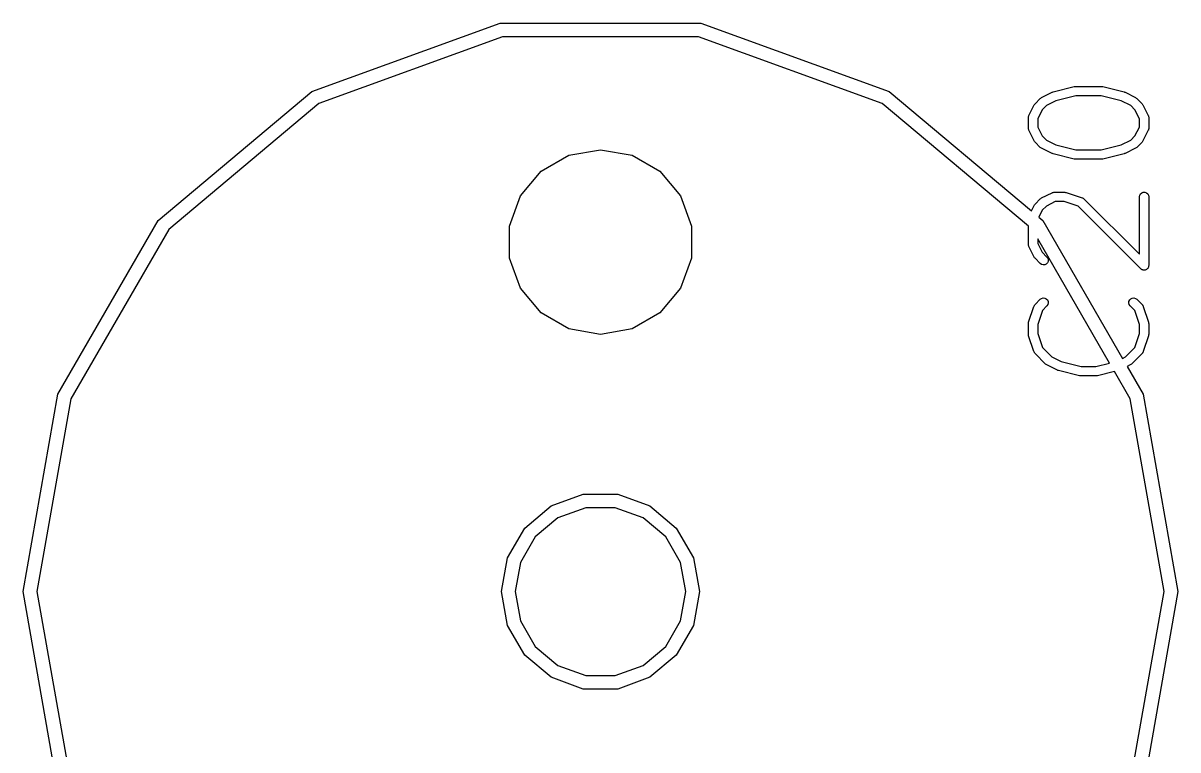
# Model space of a CAD drawing. Extents: x 0 to 76, y -93 to 16.
# Drawn here: x 50.22 to 62.78, y -69.52 to -61.62 of the extents above; entities that cross this region are included whole.
import ezdxf

# ---------------------------------------------------------------- set-up
doc = ezdxf.new("R2010")
doc.units = 0
doc.header["$MEASUREMENT"] = 0
doc.layers.add('BLACK', color=7, linetype='CONTINUOUS')

msp = doc.modelspace()

# ---------------------------------------------------------------- linework, layer by layer
at = {"layer": 'Black'}
for p, q in [((53.3624, -62.3656), (55.4103, -61.6202)), ((55.4103, -61.6202), (57.5897, -61.6202)), ((57.5897, -61.6202), (59.6376, -62.3656)), ((55.4364, -61.7679), (53.4374, -62.4955)), ((57.5636, -61.7679), (55.4364, -61.7679)), ((59.5626, -62.4955), (57.5636, -61.7679)), ((51.693, -63.7664), (53.3624, -62.3656)), ((59.6376, -62.3656), (61.1827, -63.6621)), ((61.2932, -62.4297), (61.4081, -62.3722)), ((61.4081, -62.3722), (61.4135, -62.3706)), ((61.4135, -62.3706), (61.4185, -62.3684)), ((61.4185, -62.3684), (61.6483, -62.3109)), ((61.6483, -62.3109), (61.6545, -62.3105)), ((61.6545, -62.3105), (61.6607, -62.3094)), ((61.6607, -62.3094), (61.9479, -62.3094)), ((61.9479, -62.3094), (61.9541, -62.3105)), ((61.9541, -62.3105), (61.9602, -62.3109)), ((61.9602, -62.3109), (62.1901, -62.3684)), ((62.1901, -62.3684), (62.1951, -62.3706)), ((62.1951, -62.3706), (62.2005, -62.3722)), ((62.2005, -62.3722), (62.3154, -62.4297)), ((53.4374, -62.4955), (51.8079, -63.8628)), ((61.1502, -63.8277), (59.5626, -62.4955)), ((61.2179, -62.5033), (61.2226, -62.4966)), ((61.2226, -62.4966), (61.28, -62.4392)), ((61.28, -62.4392), (61.2867, -62.4345)), ((61.2867, -62.4345), (61.2932, -62.4297)), ((61.4486, -62.4656), (61.346, -62.5169)), ((61.6669, -62.411), (61.4486, -62.4656)), ((61.9417, -62.411), (61.6669, -62.411)), ((62.16, -62.4656), (61.9417, -62.411)), ((62.2626, -62.5169), (62.16, -62.4656)), ((62.3154, -62.4297), (62.3219, -62.4345)), ((62.3219, -62.4345), (62.3286, -62.4392)), ((62.3286, -62.4392), (62.386, -62.4966)), ((62.386, -62.4966), (62.3907, -62.5033)), ((61.1548, -62.6276), (61.1556, -62.6248)), ((61.1556, -62.6248), (61.2131, -62.5099)), ((61.2131, -62.5099), (61.2179, -62.5033)), ((61.3003, -62.5627), (61.2518, -62.6595)), ((61.346, -62.5169), (61.3003, -62.5627)), ((62.3083, -62.5627), (62.2626, -62.5169)), ((62.3567, -62.6595), (62.3083, -62.5627)), ((62.3907, -62.5033), (62.3955, -62.5099)), ((62.3955, -62.5099), (62.453, -62.6248)), ((62.453, -62.6248), (62.4538, -62.6276)), ((61.1502, -62.6475), (61.1508, -62.6446)), ((61.1502, -62.7624), (61.1502, -62.6475)), ((61.1506, -62.6417), (61.1523, -62.636)), ((61.1508, -62.6446), (61.1506, -62.6417)), ((61.1523, -62.636), (61.1533, -62.6301)), ((61.1533, -62.6301), (61.1548, -62.6276)), ((61.2518, -62.6595), (61.2518, -62.7504)), ((61.2518, -62.7504), (61.3002, -62.8472)), ((62.3083, -62.8472), (62.3567, -62.7504)), ((62.3567, -62.7504), (62.3567, -62.6595)), ((62.4538, -62.6276), (62.4553, -62.6301)), ((62.4553, -62.6301), (62.4563, -62.636)), ((62.4563, -62.636), (62.458, -62.6417)), ((62.458, -62.6417), (62.4578, -62.6446)), ((62.4578, -62.6446), (62.4583, -62.6475)), ((62.4583, -62.6475), (62.4583, -62.7624)), ((61.1508, -62.7653), (61.1502, -62.7624)), ((61.1506, -62.7682), (61.1508, -62.7653)), ((61.1523, -62.7739), (61.1506, -62.7682)), ((61.1533, -62.7798), (61.1523, -62.7739)), ((61.1548, -62.7823), (61.1533, -62.7798)), ((61.1556, -62.7851), (61.1548, -62.7823)), ((61.2131, -62.9), (61.1556, -62.7851)), ((61.3002, -62.8472), (61.346, -62.893)), ((62.2626, -62.893), (62.3083, -62.8472)), ((62.453, -62.7851), (62.3955, -62.9)), ((62.4538, -62.7823), (62.453, -62.7851)), ((62.4553, -62.7798), (62.4538, -62.7823)), ((62.4563, -62.7739), (62.4553, -62.7798)), ((62.458, -62.7682), (62.4563, -62.7739)), ((62.4583, -62.7624), (62.4578, -62.7653)), ((62.4578, -62.7653), (62.458, -62.7682)), ((56.1567, -63.0569), (56.5, -62.9963)), ((56.5, -62.9963), (56.8433, -63.0569)), ((61.2179, -62.9065), (61.2131, -62.9)), ((61.2226, -62.9132), (61.2179, -62.9065)), ((61.28, -62.9707), (61.2226, -62.9132)), ((61.2867, -62.9753), (61.28, -62.9707)), ((61.2932, -62.9802), (61.2867, -62.9753)), ((61.4081, -63.0376), (61.2932, -62.9802)), ((61.346, -62.893), (61.4486, -62.9443)), ((61.4486, -62.9443), (61.6669, -62.9988)), ((61.6669, -62.9988), (61.9417, -62.9988)), ((61.9417, -62.9988), (62.16, -62.9443)), ((62.16, -62.9443), (62.2626, -62.893)), ((62.3154, -62.9802), (62.2005, -63.0376)), ((62.3219, -62.9753), (62.3154, -62.9802)), ((62.3286, -62.9707), (62.3219, -62.9753)), ((62.386, -62.9132), (62.3286, -62.9707)), ((62.3907, -62.9065), (62.386, -62.9132)), ((62.3955, -62.9), (62.3907, -62.9065)), ((55.8548, -63.2312), (56.1567, -63.0569)), ((56.8433, -63.0569), (57.1452, -63.2312)), ((61.4135, -63.0392), (61.4081, -63.0376)), ((61.4185, -63.0415), (61.4135, -63.0392)), ((61.6483, -63.0989), (61.4185, -63.0415)), ((61.6545, -63.0994), (61.6483, -63.0989)), ((61.6607, -63.1004), (61.6545, -63.0994)), ((61.9479, -63.1004), (61.6607, -63.1004)), ((61.9541, -63.0994), (61.9479, -63.1004)), ((61.9602, -63.0989), (61.9541, -63.0994)), ((62.1901, -63.0415), (61.9602, -63.0989)), ((62.1951, -63.0392), (62.1901, -63.0415)), ((62.2005, -63.0376), (62.1951, -63.0392)), ((55.6307, -63.4982), (55.8548, -63.2312)), ((57.1452, -63.2312), (57.3693, -63.4982)), ((55.5114, -63.8258), (55.6307, -63.4982)), ((57.3693, -63.4982), (57.4886, -63.8258)), ((61.2932, -63.5213), (61.4081, -63.4638)), ((61.4081, -63.4638), (61.4109, -63.463)), ((61.4109, -63.463), (61.4135, -63.4615)), ((61.4135, -63.4615), (61.4193, -63.4605)), ((61.4193, -63.4605), (61.425, -63.4588)), ((61.425, -63.4588), (61.428, -63.459)), ((61.428, -63.459), (61.4309, -63.4585)), ((61.4309, -63.4585), (61.5458, -63.4585)), ((61.5458, -63.4585), (61.5538, -63.4599)), ((61.5538, -63.4599), (61.5618, -63.4611)), ((61.5618, -63.4611), (61.7342, -63.5185)), ((62.3567, -63.5093), (62.3598, -63.4919)), ((62.3598, -63.4919), (62.3686, -63.4766)), ((62.3686, -63.4766), (62.3821, -63.4653)), ((62.3821, -63.4653), (62.3987, -63.4592)), ((62.3987, -63.4592), (62.4164, -63.4592)), ((62.4164, -63.4592), (62.4329, -63.4653)), ((62.4329, -63.4653), (62.4465, -63.4766)), ((62.4465, -63.4766), (62.4553, -63.4919)), ((62.4553, -63.4919), (62.4583, -63.5093)), ((61.1827, -63.6621), (61.2131, -63.6014)), ((61.2131, -63.6014), (61.2179, -63.5949)), ((61.2179, -63.5949), (61.2226, -63.5882)), ((61.2226, -63.5882), (61.28, -63.5308)), ((61.28, -63.5308), (61.2867, -63.5261)), ((61.2867, -63.5261), (61.2932, -63.5213)), ((61.346, -63.6085), (61.3002, -63.6543)), ((61.4428, -63.5601), (61.346, -63.6085)), ((61.5375, -63.5601), (61.4428, -63.5601)), ((61.6907, -63.6111), (61.5375, -63.5601)), ((62.3716, -64.2921), (61.6907, -63.6111)), ((61.7342, -63.5185), (61.7368, -63.5199)), ((61.7368, -63.5199), (61.7396, -63.5207)), ((61.7396, -63.5207), (61.7445, -63.5241)), ((61.7445, -63.5241), (61.7497, -63.5269)), ((61.7497, -63.5269), (61.7516, -63.5291)), ((61.7516, -63.5291), (61.754, -63.5308)), ((61.754, -63.5308), (62.3567, -64.1335)), ((62.3567, -64.1335), (62.3567, -63.5093)), ((62.4583, -63.5093), (62.4583, -64.2561)), ((61.3002, -63.6543), (61.2627, -63.7293)), ((61.2627, -63.7293), (61.307, -63.7664)), ((50.6033, -65.6538), (51.693, -63.7664)), ((51.8079, -63.8628), (50.7443, -65.7051)), ((55.5114, -64.1745), (55.5114, -63.8258)), ((57.4886, -63.8258), (57.4886, -64.1745)), ((61.1502, -64.0263), (61.1502, -63.8277)), ((61.307, -63.7664), (62.1722, -65.265)), ((62.032, -65.3175), (61.2518, -63.9663)), ((61.2518, -63.9663), (61.2518, -64.0143)), ((61.1508, -64.0292), (61.1502, -64.0263)), ((61.1506, -64.0321), (61.1508, -64.0292)), ((61.1523, -64.0378), (61.1506, -64.0321)), ((61.1533, -64.0437), (61.1523, -64.0378)), ((61.1548, -64.0462), (61.1533, -64.0437)), ((61.1556, -64.0491), (61.1548, -64.0462)), ((61.2131, -64.164), (61.1556, -64.0491)), ((61.2518, -64.0143), (61.3003, -64.1111)), ((61.3003, -64.1111), (61.3519, -64.1628)), ((55.6307, -64.5021), (55.5114, -64.1745)), ((57.4886, -64.1745), (57.3693, -64.5021)), ((61.2179, -64.1705), (61.2131, -64.164)), ((61.2226, -64.1772), (61.2179, -64.1705)), ((61.28, -64.2346), (61.2226, -64.1772)), ((61.2945, -64.2447), (61.28, -64.2346)), ((61.3115, -64.2493), (61.2945, -64.2447)), ((61.3291, -64.2478), (61.3115, -64.2493)), ((61.3451, -64.2403), (61.3291, -64.2478)), ((61.3576, -64.2278), (61.3451, -64.2403)), ((61.3519, -64.1628), (61.362, -64.1772)), ((61.365, -64.2118), (61.3576, -64.2278)), ((61.362, -64.1772), (61.3666, -64.1943)), ((61.3666, -64.1943), (61.365, -64.2118)), ((62.4583, -64.2561), (62.4572, -64.2627)), ((62.3771, -64.2959), (62.3716, -64.2921)), ((62.3821, -64.3001), (62.3771, -64.2959)), ((62.3842, -64.3009), (62.3821, -64.3001)), ((62.3861, -64.3022), (62.3842, -64.3009)), ((62.3925, -64.3039), (62.3861, -64.3022)), ((62.3987, -64.3062), (62.3925, -64.3039)), ((62.401, -64.3062), (62.3987, -64.3062)), ((62.4031, -64.3067), (62.401, -64.3062)), ((62.4097, -64.3062), (62.4031, -64.3067)), ((62.4164, -64.3062), (62.4097, -64.3062)), ((62.4185, -64.3054), (62.4164, -64.3062)), ((62.4207, -64.3052), (62.4185, -64.3054)), ((62.4267, -64.3024), (62.4207, -64.3052)), ((62.4329, -64.3001), (62.4267, -64.3024)), ((62.4347, -64.2987), (62.4329, -64.3001)), ((62.4367, -64.2978), (62.4347, -64.2987)), ((62.4414, -64.2931), (62.4367, -64.2978)), ((62.4465, -64.2888), (62.4414, -64.2931)), ((62.4476, -64.2869), (62.4465, -64.2888)), ((62.4492, -64.2853), (62.4476, -64.2869)), ((62.452, -64.2793), (62.4492, -64.2853)), ((62.4553, -64.2735), (62.452, -64.2793)), ((62.4557, -64.2713), (62.4553, -64.2735)), ((62.4566, -64.2693), (62.4557, -64.2713)), ((62.4572, -64.2627), (62.4566, -64.2693)), ((55.8548, -64.7691), (55.6307, -64.5021)), ((57.3693, -64.5021), (57.1452, -64.7691)), ((61.2226, -64.6798), (61.28, -64.6224)), ((61.28, -64.6224), (61.2945, -64.6123)), ((61.2945, -64.6123), (61.3115, -64.6077)), ((61.3115, -64.6077), (61.3291, -64.6092)), ((61.3291, -64.6092), (61.3451, -64.6167)), ((61.3451, -64.6167), (61.3576, -64.6292)), ((61.3576, -64.6292), (61.365, -64.6452)), ((62.2436, -64.6452), (62.251, -64.6292)), ((62.251, -64.6292), (62.2635, -64.6167)), ((62.2635, -64.6167), (62.2795, -64.6092)), ((62.2795, -64.6092), (62.2971, -64.6077)), ((62.2971, -64.6077), (62.3141, -64.6123)), ((62.3141, -64.6123), (62.3286, -64.6224)), ((62.3286, -64.6224), (62.386, -64.6798)), ((61.1529, -64.8721), (61.2103, -64.6997)), ((61.2103, -64.6997), (61.2117, -64.6971)), ((61.2117, -64.6971), (61.2125, -64.6943)), ((61.2125, -64.6943), (61.2159, -64.6894)), ((61.2159, -64.6894), (61.2187, -64.6842)), ((61.2187, -64.6842), (61.2209, -64.6822)), ((61.2209, -64.6822), (61.2226, -64.6798)), ((61.3029, -64.7432), (61.2518, -64.8964)), ((61.3519, -64.6942), (61.3029, -64.7432)), ((61.362, -64.6798), (61.3519, -64.6942)), ((61.3666, -64.6627), (61.362, -64.6798)), ((61.365, -64.6452), (61.3666, -64.6627)), ((62.242, -64.6627), (62.2436, -64.6452)), ((62.2466, -64.6798), (62.242, -64.6627)), ((62.2567, -64.6942), (62.2466, -64.6798)), ((62.3057, -64.7432), (62.2567, -64.6942)), ((62.3567, -64.8964), (62.3057, -64.7432)), ((62.386, -64.6798), (62.3877, -64.6822)), ((62.3877, -64.6822), (62.3899, -64.6842)), ((62.3899, -64.6842), (62.3927, -64.6894)), ((62.3927, -64.6894), (62.3961, -64.6943)), ((62.3961, -64.6943), (62.3969, -64.6971)), ((62.3969, -64.6971), (62.3983, -64.6997)), ((62.3983, -64.6997), (62.4557, -64.8721)), ((56.1567, -64.9434), (55.8548, -64.7691)), ((57.1452, -64.7691), (56.8433, -64.9434)), ((61.1502, -64.8881), (61.1517, -64.8801)), ((61.1517, -64.8801), (61.1529, -64.8721)), ((62.4557, -64.8721), (62.4569, -64.8801)), ((62.4569, -64.8801), (62.4583, -64.8881)), ((56.5, -65.004), (56.1567, -64.9434)), ((56.8433, -64.9434), (56.5, -65.004)), ((61.1502, -65.003), (61.1502, -64.8881)), ((61.1517, -65.011), (61.1502, -65.003)), ((61.2518, -64.8964), (61.2518, -64.9948)), ((61.2518, -64.9948), (61.3029, -65.1479)), ((62.3057, -65.1479), (62.3567, -64.9948)), ((62.3567, -64.9948), (62.3567, -64.8964)), ((62.4583, -65.003), (62.4569, -65.011)), ((62.4583, -64.8881), (62.4583, -65.003)), ((61.1529, -65.0191), (61.1517, -65.011)), ((61.2103, -65.1914), (61.1529, -65.0191)), ((62.4557, -65.0191), (62.3983, -65.1914)), ((62.4569, -65.011), (62.4557, -65.0191)), ((61.2117, -65.194), (61.2103, -65.1914)), ((61.2125, -65.1968), (61.2117, -65.194)), ((61.2159, -65.2017), (61.2125, -65.1968)), ((61.2187, -65.207), (61.2159, -65.2017)), ((61.2209, -65.2089), (61.2187, -65.207)), ((61.2226, -65.2113), (61.2209, -65.2089)), ((61.3375, -65.3262), (61.2226, -65.2113)), ((61.3029, -65.1479), (61.4035, -65.2485)), ((61.4035, -65.2485), (61.506, -65.2998)), ((62.1722, -65.265), (62.2051, -65.2485)), ((62.2051, -65.2485), (62.3057, -65.1479)), ((62.386, -65.2113), (62.2711, -65.3262)), ((62.3877, -65.2089), (62.386, -65.2113)), ((62.3899, -65.207), (62.3877, -65.2089)), ((62.3927, -65.2017), (62.3899, -65.207)), ((62.3961, -65.1968), (62.3927, -65.2017)), ((62.3969, -65.194), (62.3961, -65.1968)), ((62.3983, -65.1914), (62.3969, -65.194)), ((61.3442, -65.3309), (61.3375, -65.3262)), ((61.3507, -65.3357), (61.3442, -65.3309)), ((61.4656, -65.3932), (61.3507, -65.3357)), ((61.506, -65.2998), (61.7244, -65.3544)), ((61.7244, -65.3544), (61.8842, -65.3544)), ((61.8842, -65.3544), (62.032, -65.3175)), ((62.2579, -65.3357), (62.2231, -65.3531)), ((62.2231, -65.3531), (62.3967, -65.6538)), ((62.2645, -65.3309), (62.2579, -65.3357)), ((62.2711, -65.3262), (62.2645, -65.3309)), ((61.4709, -65.3948), (61.4656, -65.3932)), ((61.476, -65.397), (61.4709, -65.3948)), ((61.7058, -65.4545), (61.476, -65.397)), ((61.712, -65.4549), (61.7058, -65.4545)), ((61.7181, -65.456), (61.712, -65.4549)), ((61.8905, -65.456), (61.7181, -65.456)), ((61.8966, -65.4549), (61.8905, -65.456)), ((61.9028, -65.4545), (61.8966, -65.4549)), ((62.0848, -65.409), (61.9028, -65.4545)), ((62.2557, -65.7051), (62.0848, -65.409)), ((50.2249, -67.8), (50.6033, -65.6538)), ((50.7443, -65.7051), (50.3749, -67.8)), ((62.6251, -67.8), (62.2557, -65.7051)), ((62.3967, -65.6538), (62.7751, -67.8)), ((55.9621, -66.8684), (56.3132, -66.7406)), ((56.3132, -66.7406), (56.6868, -66.7406)), ((56.6868, -66.7406), (57.0379, -66.8684)), ((55.6759, -67.1085), (55.9621, -66.8684)), ((56.3392, -66.8883), (56.0371, -66.9983)), ((56.6608, -66.8883), (56.3392, -66.8883)), ((56.9629, -66.9983), (56.6608, -66.8883)), ((57.0379, -66.8684), (57.3241, -67.1085)), ((56.0371, -66.9983), (55.7908, -67.2049)), ((57.2092, -67.2049), (56.9629, -66.9983)), ((55.4891, -67.4321), (55.6759, -67.1085)), ((57.3241, -67.1085), (57.5109, -67.4321)), ((55.7908, -67.2049), (55.6301, -67.4834)), ((57.3699, -67.4834), (57.2092, -67.2049)), ((55.4242, -67.8), (55.4891, -67.4321)), ((55.6301, -67.4834), (55.5742, -67.8)), ((57.4258, -67.8), (57.3699, -67.4834)), ((57.5109, -67.4321), (57.5758, -67.8)), ((50.6033, -69.9462), (50.2249, -67.8)), ((50.3749, -67.8), (50.7443, -69.8949)), ((55.4891, -68.1679), (55.4242, -67.8)), ((55.5742, -67.8), (55.6301, -68.1166)), ((57.3699, -68.1166), (57.4258, -67.8)), ((57.5758, -67.8), (57.5109, -68.1679)), ((62.2557, -69.8949), (62.6251, -67.8)), ((62.7751, -67.8), (62.3967, -69.9462)), ((55.6301, -68.1166), (55.7908, -68.3951)), ((57.2092, -68.3951), (57.3699, -68.1166)), ((55.6759, -68.4915), (55.4891, -68.1679)), ((57.5109, -68.1679), (57.3241, -68.4915)), ((55.7908, -68.3951), (56.0371, -68.6017)), ((56.9629, -68.6017), (57.2092, -68.3951)), ((55.9621, -68.7316), (55.6759, -68.4915)), ((57.3241, -68.4915), (57.0379, -68.7316)), ((56.0371, -68.6017), (56.3392, -68.7117)), ((56.6608, -68.7117), (56.9629, -68.6017)), ((56.3132, -68.8594), (55.9621, -68.7316)), ((56.3392, -68.7117), (56.6608, -68.7117)), ((57.0379, -68.7316), (56.6868, -68.8594)), ((56.6868, -68.8594), (56.3132, -68.8594))]:
    msp.add_line(p, q, dxfattribs=at)

doc.saveas('drawing.dxf')
